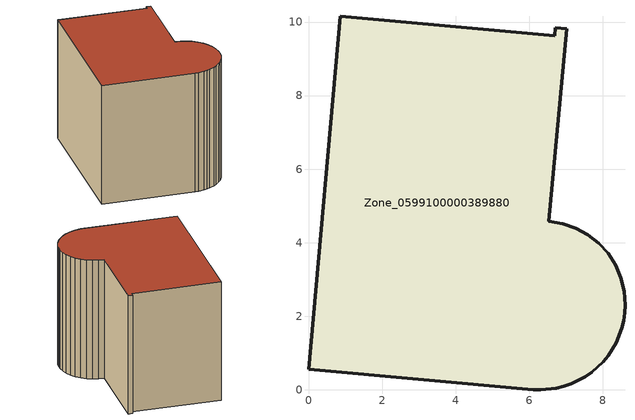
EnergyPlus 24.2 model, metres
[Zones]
Zone_0599100000389880
 floor ground (C_G): 7.26,4.4 7.59,4.22 7.89,3.99 8.14,3.71 8.35,3.39 8.49,3.05 8.58,2.68 8.61,2.3 8.6,2.09 8.57,1.88 8.52,1.68 8.36,1.28 8.14,0.92 8.01,0.76 7.7,0.47 7.52,0.35 7.15,0.16 6.95,0.09 6.74,0.04 6.32,0 6.11,0.01 0,0.56 0.87,10.16 6.69,9.63 6.71,9.85 7.02,9.82 6.54,4.58 6.91,4.52 z0
 wall outside (C_F): 6.74,0.04 6.95,0.09 7.15,0.16 7.52,0.35 7.7,0.47 8.01,0.76 8.14,0.92 8.36,1.28 8.52,1.68 8.57,1.88 8.6,2.09 8.61,2.3 8.58,2.68 8.49,3.05 8.35,3.39 8.14,3.71 7.89,3.99 7.59,4.22 7.26,4.4 6.91,4.52 6.54,4.58 7.02,9.82 6.71,9.85 6.69,9.63 0.87,10.16 0,0.56 6.11,0.01 6.32,0 6.74,0.04 z0:8.3
 roof outside (C_R): 6.54,4.58 7.02,9.82 6.71,9.85 6.69,9.63 0.87,10.16 0,0.56 6.11,0.01 6.32,0 6.74,0.04 6.95,0.09 7.15,0.16 7.52,0.35 7.7,0.47 8.01,0.76 8.14,0.92 8.36,1.28 8.52,1.68 8.57,1.88 8.6,2.09 8.61,2.3 8.58,2.68 8.49,3.05 8.35,3.39 8.14,3.71 7.89,3.99 7.59,4.22 7.26,4.4 6.91,4.52 z8.3
[BUILDING]
Pand.0599100000389880: North Axis=0; Terrain=City; Loads Convergence Tolerance Value=0.04; Temperature Convergence Tolerance Value=0.4; Solar Distribution=FullExterior; Maximum Number of Warmup Days=25; Minimum Number of Warmup Days=1
[Site:Location]
Rotterdam.The.Hague.AP_ZH_NLD Design_Conditions: Latitude=51.96; Longitude=4.45; Time Zone=1; Elevation=-4.5
[SITE:GROUNDTEMPERATURE:BUILDINGSURFACE]
18, 18, 18, 18, 18, 18, 18, 18, 18, 18, 18, 18
[MATERIAL] Thermal Absorptance=0.9; Solar Absorptance=0.7; Visible Absorptance=0.7
Name | Roughness | Thickness | Conductivity | Density | Specific Heat
G.TC.1992-2005 | MediumSmooth | 0.15 | 0.06 | 540 | 1210
F.TC.1992-2005 | Rough | 0.3 | 0.12 | 1920 | 840
R.TC.1992-2005 | MediumRough | 0.2 | 0.08 | 1500 | 1000
[CONSTRUCTION]
C_G: G.TC.1992-2005
C_F: F.TC.1992-2005
C_R: R.TC.1992-2005
[ZONE]
Zone_0599100000389880: Type=1; Multiplier=1; Ceiling Height=Autocalculate; Volume=Autocalculate; Floor Area=autocalculate; Part of Total Floor Area=Yes
[ZONEINFILTRATION:DESIGNFLOWRATE]
Infil_Zone_0599100000389880: Zone or ZoneList or Space or SpaceList=Zone_0599100000389880; Schedule=AlwaysOn; Design Flow Rate Calculation Method=Flow/Area; Flow Rate per Floor Area=0.0015; Constant Term Coefficient=1; Temperature Term Coefficient=0; Velocity Term Coefficient=0; Velocity Squared Term Coefficient=0
[HVACTEMPLATE:ZONE:IDEALLOADSAIRSYSTEM]
Zone_0599100000389880: Maximum Heating Supply Air Temperature=50; Minimum Cooling Supply Air Temperature=13; Maximum Heating Supply Air Humidity Ratio=0.0156; Minimum Cooling Supply Air Humidity Ratio=0.0077; Heating Limit=NoLimit; Cooling Limit=NoLimit; Dehumidification Control Type=ConstantSensibleHeatRatio; Cooling Sensible Heat Ratio=0.7; Dehumidification Setpoint=60; Humidification Control Type=None; Humidification Setpoint=30; Outdoor Air Method=None; Outdoor Air Flow Rate per Person=0.00944; Outdoor Air Flow Rate per Zone Floor Area=0; Outdoor Air Flow Rate per Zone=0; Demand Controlled Ventilation Type=None; Outdoor Air Economizer Type=NoEconomizer; Heat Recovery Type=None; Sensible Heat Recovery Effectiveness=0.7; Latent Heat Recovery Effectiveness=0.65
[ZONECONTROL:THERMOSTAT]
ThermostatControl_Zone_0599100000389880: Zone or ZoneList=Zone_0599100000389880; Control Type Schedule=DualSetpointControlType; Control 1=Thermostat_Zone_0599100000389880; Temperature Difference Between Cutout And Setpoint=0
[THERMOSTATSETPOINT:DUALSETPOINT]
Thermostat_Zone_0599100000389880: Heating Setpoint Temperature Schedule=HeatingSetpoint_Zone_0599100000389880; Cooling Setpoint Temperature Schedule=CoolingSetpoint_Zone_0599100000389880
[SCHEDULE:COMPACT]
HeatingSetpoint_Zone_0599100000389880: Through: 12/31, For: AllDays, Until: 24:00, 21
CoolingSetpoint_Zone_0599100000389880: Through: 12/31, For: AllDays, Until: 24:00, 24
DualSetpointControlType: Through: 12/31, For: AllDays, Until: 24:00, 4
AlwaysOn: Through: 12/31, For: AllDays, Until: 24:00, 1
